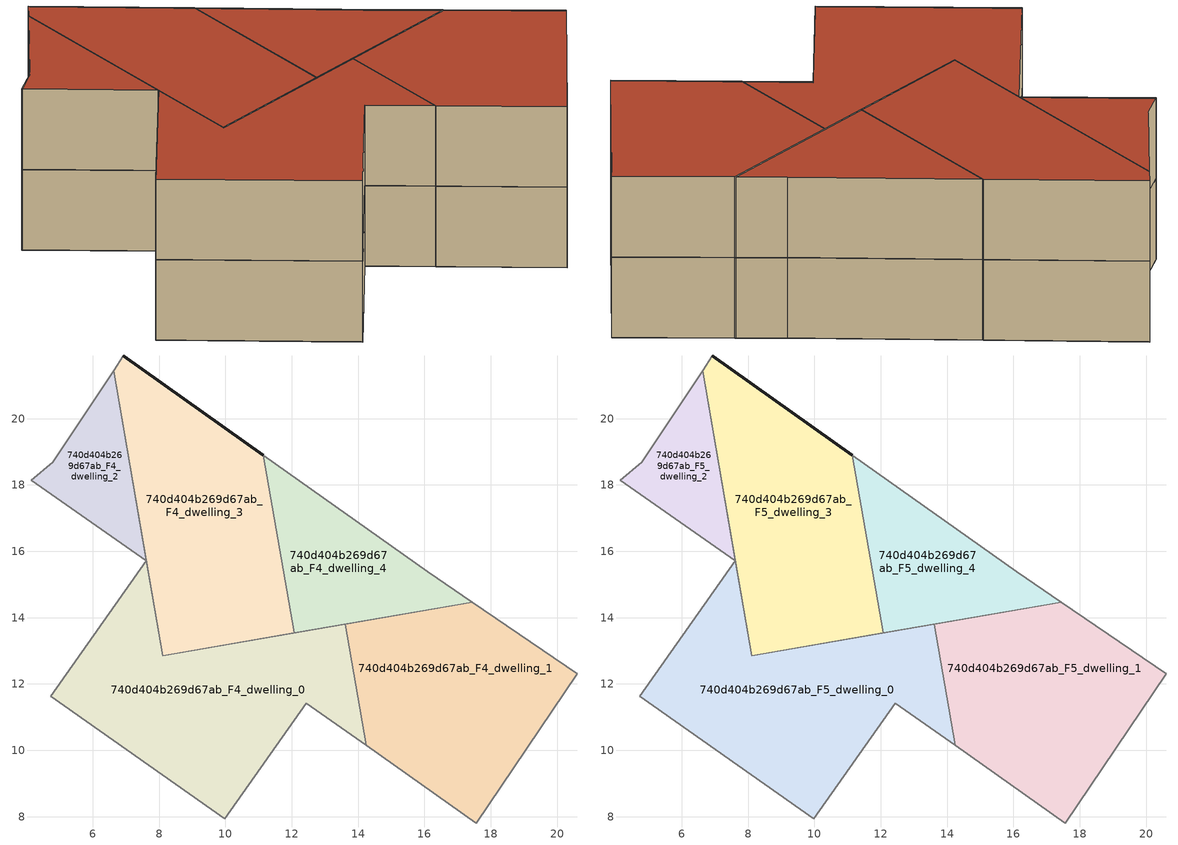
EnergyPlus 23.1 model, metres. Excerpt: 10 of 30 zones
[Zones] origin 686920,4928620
740d404b269d67ab_F4_dwelling_0
 floor to 740d404b269d67ab_F3_dwelling_0 (EU_floor_Construction): 14.24,10.15 13.61,13.81 8.11,12.86 7.62,15.71 4.74,11.63 9.99,7.94 12.44,11.42 z12
 wall adiabatic (EU_wall_Construction): 14.24,10.15 12.44,11.42 9.99,7.94 4.74,11.63 7.62,15.71 8.11,12.86 13.61,13.81 z12:15
 wall to 740d404b269d67ab_F4_dwelling_1 (EU_wall_Construction): 13.61,13.81 14.24,10.15 z12:15
740d404b269d67ab_F4_dwelling_1
 floor to 740d404b269d67ab_F3_dwelling_1 (EU_floor_Construction): 17.57,7.81 20.61,12.31 17.45,14.47 13.61,13.81 14.24,10.15 z12
 wall adiabatic (EU_wall_Construction): 13.61,13.81 17.45,14.47 20.61,12.31 17.57,7.81 14.24,10.15 z12:15
740d404b269d67ab_F4_dwelling_2
 floor to 740d404b269d67ab_F3_dwelling_2 (EU_floor_Construction): 7.62,15.71 6.63,21.44 4.8,18.69 4.15,18.15 z12
 wall adiabatic (EU_wall_Construction): 6.63,21.44 7.62,15.71 4.15,18.15 4.8,18.69 6.63,21.44 z12:15
740d404b269d67ab_F4_dwelling_3
 floor to 740d404b269d67ab_F3_dwelling_3 (EU_floor_Construction): 12.07,13.54 11.14,18.9 6.93,21.89 6.63,21.44 8.11,12.86 z12
 wall outside (EU_wall_Construction): 6.93,21.89 11.14,18.9 z12:15
 wall adiabatic (EU_wall_Construction): 12.07,13.54 8.11,12.86 6.63,21.44 6.93,21.89 z12:15
 wall to 740d404b269d67ab_F4_dwelling_4 (EU_wall_Construction): 11.14,18.9 12.07,13.54 z12:15
740d404b269d67ab_F4_dwelling_4
 floor to 740d404b269d67ab_F3_dwelling_4 (EU_floor_Construction): 17.45,14.47 16.11,15.39 11.14,18.9 12.07,13.54 z12
 wall adiabatic (EU_wall_Construction): 11.14,18.9 16.11,15.39 17.45,14.47 12.07,13.54 z12:15
740d404b269d67ab_F5_dwelling_0
 floor to 740d404b269d67ab_F4_dwelling_0 (EU_floor_Construction): 14.24,10.15 13.61,13.81 8.11,12.86 7.62,15.71 4.74,11.63 9.99,7.94 12.44,11.42 z15
 wall adiabatic (EU_wall_Construction): 14.24,10.15 12.44,11.42 9.99,7.94 4.74,11.63 7.62,15.71 8.11,12.86 13.61,13.81 z15:18
 wall to 740d404b269d67ab_F5_dwelling_1 (EU_wall_Construction): 13.61,13.81 14.24,10.15 z15:18
 roof outside (EU_roof_Construction): 13.61,13.81 14.24,10.15 12.44,11.42 9.99,7.94 4.74,11.63 7.62,15.71 8.11,12.86 z18
740d404b269d67ab_F5_dwelling_1
 floor to 740d404b269d67ab_F4_dwelling_1 (EU_floor_Construction): 17.57,7.81 20.61,12.31 17.45,14.47 13.61,13.81 14.24,10.15 z15
 wall adiabatic (EU_wall_Construction): 13.61,13.81 17.45,14.47 20.61,12.31 17.57,7.81 14.24,10.15 z15:18
 roof outside (EU_roof_Construction): 20.61,12.31 17.57,7.81 14.24,10.15 13.61,13.81 17.45,14.47 z18
740d404b269d67ab_F5_dwelling_2
 floor to 740d404b269d67ab_F4_dwelling_2 (EU_floor_Construction): 7.62,15.71 6.63,21.44 4.8,18.69 4.15,18.15 z15
 wall adiabatic (EU_wall_Construction): 6.63,21.44 7.62,15.71 4.15,18.15 4.8,18.69 6.63,21.44 z15:18
 roof outside (EU_roof_Construction): 6.63,21.44 7.62,15.71 4.15,18.15 4.8,18.69 z18
740d404b269d67ab_F5_dwelling_3
 floor to 740d404b269d67ab_F4_dwelling_3 (EU_floor_Construction): 12.07,13.54 11.14,18.9 6.93,21.89 6.63,21.44 8.11,12.86 z15
 wall outside (EU_wall_Construction): 6.93,21.89 11.14,18.9 z15:18
 wall adiabatic (EU_wall_Construction): 12.07,13.54 8.11,12.86 6.63,21.44 6.93,21.89 z15:18
 wall to 740d404b269d67ab_F5_dwelling_4 (EU_wall_Construction): 11.14,18.9 12.07,13.54 z15:18
 roof outside (EU_roof_Construction): 11.14,18.9 12.07,13.54 8.11,12.86 6.63,21.44 6.93,21.89 z18
740d404b269d67ab_F5_dwelling_4
 floor to 740d404b269d67ab_F4_dwelling_4 (EU_floor_Construction): 17.45,14.47 16.11,15.39 11.14,18.9 12.07,13.54 z15
 wall adiabatic (EU_wall_Construction): 11.14,18.9 16.11,15.39 17.45,14.47 12.07,13.54 z15:18
 roof outside (EU_roof_Construction): 16.11,15.39 17.45,14.47 12.07,13.54 11.14,18.9 z18
[Building]
EU S2 Campaign: North Axis=0; Terrain=City; Solar Distribution=FullExterior
[Site:Location]
Bologna: Latitude=44.5; Longitude=11.25; Time Zone=1; Elevation=37
[SizingPeriod:WeatherFileDays]
AnnualSizingPeriod: Begin Month=1; Begin Day of Month=1; End Month=12; End Day of Month=31; Day of Week for Start Day=Monday; Use Weather File Daylight Saving Period=No; Use Weather File Rain and Snow Indicators=No
[MATERIAL]
EU_InternalMass_Material: Roughness=MediumRough; Thickness=0.1; Conductivity=1; Density=1800; Specific Heat=900; Thermal Absorptance=0.9; Solar Absorptance=0.7; Visible Absorptance=0.7
[MATERIAL:NOMASS] Roughness=MediumRough; Thermal Absorptance=0.9; Solar Absorptance=0.7; Visible Absorptance=0.7
Name | Thermal Resistance
EU_wall_NoMass | 0.779417
EU_roof_NoMass | 0.435466
EU_floor_NoMass | 0.588222
[CONSTRUCTION]
EU_wall_Construction: EU_wall_NoMass
EU_roof_Construction: EU_roof_NoMass
EU_floor_Construction: EU_floor_NoMass
EU_InternalMass_Construction: EU_InternalMass_Material
[ZONE] Type=1; Multiplier=1; Ceiling Height=autocalculate; Floor Area=autocalculate; Part of Total Floor Area=Yes
Name | Volume
740d404b269d67ab_F4_dwelling_0; 740d404b269d67ab_F5_dwelling_0 | 98.2603
740d404b269d67ab_F4_dwelling_1; 740d404b269d67ab_F5_dwelling_1 | 85.6802
740d404b269d67ab_F4_dwelling_2; 740d404b269d67ab_F5_dwelling_2 | 25.0063
740d404b269d67ab_F4_dwelling_3; 740d404b269d67ab_F5_dwelling_3 | 89.5085
740d404b269d67ab_F4_dwelling_4; 740d404b269d67ab_F5_dwelling_4 | 44.3123
[INTERNALMASS] Construction=EU_InternalMass_Construction
Name | Zone or ZoneList | Surface Area
740d404b269d67ab_F4_dwelling_0_EU_InternalMass | 740d404b269d67ab_F4_dwelling_0 | 32.7535
740d404b269d67ab_F4_dwelling_1_EU_InternalMass | 740d404b269d67ab_F4_dwelling_1 | 28.5603
740d404b269d67ab_F4_dwelling_2_EU_InternalMass | 740d404b269d67ab_F4_dwelling_2 | 8.33559
740d404b269d67ab_F4_dwelling_3_EU_InternalMass | 740d404b269d67ab_F4_dwelling_3 | 29.8358
740d404b269d67ab_F4_dwelling_4_EU_InternalMass | 740d404b269d67ab_F4_dwelling_4 | 14.7707
740d404b269d67ab_F5_dwelling_0_EU_InternalMass | 740d404b269d67ab_F5_dwelling_0 | 32.7535
740d404b269d67ab_F5_dwelling_1_EU_InternalMass | 740d404b269d67ab_F5_dwelling_1 | 28.5603
740d404b269d67ab_F5_dwelling_2_EU_InternalMass | 740d404b269d67ab_F5_dwelling_2 | 8.33559
740d404b269d67ab_F5_dwelling_3_EU_InternalMass | 740d404b269d67ab_F5_dwelling_3 | 29.8358
740d404b269d67ab_F5_dwelling_4_EU_InternalMass | 740d404b269d67ab_F5_dwelling_4 | 14.7707
[OTHEREQUIPMENT] Fuel Type=Electricity; Design Level Calculation Method=Watts/Area; Power per Zone Floor Area=1; Fraction Latent=0; Fraction Radiant=0; Fraction Lost=0; Carbon Dioxide Generation Rate=0; EndUse Subcategory=EU_Step8_InternalGains
Name | Zone or ZoneList or Space or SpaceList | Schedule
EU_Step8_InternalGain_740d404b269d67ab_F4_dwelling_0_f000 | 740d404b269d67ab_F4_dwelling_0 | EU_Step8_GainSchedule_740d404b269d67ab_F4_dwelling_0_f000
EU_Step8_InternalGain_740d404b269d67ab_F4_dwelling_1_f000 | 740d404b269d67ab_F4_dwelling_1 | EU_Step8_GainSchedule_740d404b269d67ab_F4_dwelling_1_f000
EU_Step8_InternalGain_740d404b269d67ab_F4_dwelling_2_f000 | 740d404b269d67ab_F4_dwelling_2 | EU_Step8_GainSchedule_740d404b269d67ab_F4_dwelling_2_f000
EU_Step8_InternalGain_740d404b269d67ab_F4_dwelling_3_f000 | 740d404b269d67ab_F4_dwelling_3 | EU_Step8_GainSchedule_740d404b269d67ab_F4_dwelling_3_f000
EU_Step8_InternalGain_740d404b269d67ab_F4_dwelling_4_f000 | 740d404b269d67ab_F4_dwelling_4 | EU_Step8_GainSchedule_740d404b269d67ab_F4_dwelling_4_f000
EU_Step8_InternalGain_740d404b269d67ab_F5_dwelling_0_f000 | 740d404b269d67ab_F5_dwelling_0 | EU_Step8_GainSchedule_740d404b269d67ab_F5_dwelling_0_f000
EU_Step8_InternalGain_740d404b269d67ab_F5_dwelling_1_f000 | 740d404b269d67ab_F5_dwelling_1 | EU_Step8_GainSchedule_740d404b269d67ab_F5_dwelling_1_f000
EU_Step8_InternalGain_740d404b269d67ab_F5_dwelling_2_f000 | 740d404b269d67ab_F5_dwelling_2 | EU_Step8_GainSchedule_740d404b269d67ab_F5_dwelling_2_f000
EU_Step8_InternalGain_740d404b269d67ab_F5_dwelling_3_f000 | 740d404b269d67ab_F5_dwelling_3 | EU_Step8_GainSchedule_740d404b269d67ab_F5_dwelling_3_f000
EU_Step8_InternalGain_740d404b269d67ab_F5_dwelling_4_f000 | 740d404b269d67ab_F5_dwelling_4 | EU_Step8_GainSchedule_740d404b269d67ab_F5_dwelling_4_f000
[ZONEVENTILATION:DESIGNFLOWRATE] Schedule=EU_AlwaysOn; Design Flow Rate Calculation Method=AirChanges/Hour; Air Changes per Hour=0.712058; Ventilation Type=Natural; Fan Pressure Rise=0; Fan Total Efficiency=1; Constant Term Coefficient=1; Temperature Term Coefficient=0; Velocity Term Coefficient=0; Velocity Squared Term Coefficient=0; Minimum Indoor Temperature=-100; Maximum Indoor Temperature=100; Delta Temperature=-100; Minimum Outdoor Temperature=-100; Maximum Outdoor Temperature=100; Maximum Wind Speed=40
Name | Zone or ZoneList or Space or SpaceList
EU_ConstantAir_740d404b269d67ab_F4_dwelling_0 | 740d404b269d67ab_F4_dwelling_0
EU_ConstantAir_740d404b269d67ab_F4_dwelling_1 | 740d404b269d67ab_F4_dwelling_1
EU_ConstantAir_740d404b269d67ab_F4_dwelling_2 | 740d404b269d67ab_F4_dwelling_2
EU_ConstantAir_740d404b269d67ab_F4_dwelling_3 | 740d404b269d67ab_F4_dwelling_3
EU_ConstantAir_740d404b269d67ab_F4_dwelling_4 | 740d404b269d67ab_F4_dwelling_4
EU_ConstantAir_740d404b269d67ab_F5_dwelling_0 | 740d404b269d67ab_F5_dwelling_0
EU_ConstantAir_740d404b269d67ab_F5_dwelling_1 | 740d404b269d67ab_F5_dwelling_1
EU_ConstantAir_740d404b269d67ab_F5_dwelling_2 | 740d404b269d67ab_F5_dwelling_2
EU_ConstantAir_740d404b269d67ab_F5_dwelling_3 | 740d404b269d67ab_F5_dwelling_3
EU_ConstantAir_740d404b269d67ab_F5_dwelling_4 | 740d404b269d67ab_F5_dwelling_4
[HVACTEMPLATE:THERMOSTAT] Constant Heating Setpoint=20; Constant Cooling Setpoint=50
EU_HeatOnly_740d404b269d67ab_F1_dwelling_2; EU_HeatOnly_740d404b269d67ab_F1_dwelling_3; EU_HeatOnly_740d404b269d67ab_F1_dwelling_4; EU_HeatOnly_740d404b269d67ab_F2_dwelling_0; EU_HeatOnly_740d404b269d67ab_F2_dwelling_1; EU_HeatOnly_740d404b269d67ab_F2_dwelling_2; EU_HeatOnly_740d404b269d67ab_F2_dwelling_3; EU_HeatOnly_740d404b269d67ab_F2_dwelling_4; EU_HeatOnly_740d404b269d67ab_F3_dwelling_0; EU_HeatOnly_740d404b269d67ab_F3_dwelling_1; EU_HeatOnly_740d404b269d67ab_F3_dwelling_2; EU_HeatOnly_740d404b269d67ab_F3_dwelling_3; EU_HeatOnly_740d404b269d67ab_F3_dwelling_4; EU_HeatOnly_740d404b269d67ab_F4_dwelling_0; EU_HeatOnly_740d404b269d67ab_F4_dwelling_1; EU_HeatOnly_740d404b269d67ab_F4_dwelling_2; EU_HeatOnly_740d404b269d67ab_F4_dwelling_3; EU_HeatOnly_740d404b269d67ab_F4_dwelling_4; EU_HeatOnly_740d404b269d67ab_F5_dwelling_0; EU_HeatOnly_740d404b269d67ab_F5_dwelling_1; EU_HeatOnly_740d404b269d67ab_F5_dwelling_2; EU_HeatOnly_740d404b269d67ab_F5_dwelling_3; EU_HeatOnly_740d404b269d67ab_F5_dwelling_4
[HVACTEMPLATE:ZONE:IDEALLOADSAIRSYSTEM] System Availability Schedule=EU_AlwaysOn; Maximum Heating Supply Air Temperature=50; Minimum Cooling Supply Air Temperature=13; Maximum Heating Supply Air Humidity Ratio=0.0156; Minimum Cooling Supply Air Humidity Ratio=0.0077; Heating Limit=NoLimit; Cooling Limit=NoLimit; Heating Availability Schedule=EU_AlwaysOn; Cooling Availability Schedule=EU_CoolingOff; Dehumidification Control Type=ConstantSensibleHeatRatio; Cooling Sensible Heat Ratio=0.7; Dehumidification Setpoint=60; Humidification Control Type=None; Humidification Setpoint=30; Outdoor Air Method=None; Outdoor Air Flow Rate per Person=0.00944; Outdoor Air Flow Rate per Zone Floor Area=0; Outdoor Air Flow Rate per Zone=0; Demand Controlled Ventilation Type=None; Outdoor Air Economizer Type=NoEconomizer; Heat Recovery Type=None; Sensible Heat Recovery Effectiveness=0.7; Latent Heat Recovery Effectiveness=0.65
Name | Template Thermostat
740d404b269d67ab_F4_dwelling_0 | EU_HeatOnly_740d404b269d67ab_F4_dwelling_0
740d404b269d67ab_F4_dwelling_1 | EU_HeatOnly_740d404b269d67ab_F4_dwelling_1
740d404b269d67ab_F4_dwelling_2 | EU_HeatOnly_740d404b269d67ab_F4_dwelling_2
740d404b269d67ab_F4_dwelling_3 | EU_HeatOnly_740d404b269d67ab_F4_dwelling_3
740d404b269d67ab_F4_dwelling_4 | EU_HeatOnly_740d404b269d67ab_F4_dwelling_4
740d404b269d67ab_F5_dwelling_0 | EU_HeatOnly_740d404b269d67ab_F5_dwelling_0
740d404b269d67ab_F5_dwelling_1 | EU_HeatOnly_740d404b269d67ab_F5_dwelling_1
740d404b269d67ab_F5_dwelling_2 | EU_HeatOnly_740d404b269d67ab_F5_dwelling_2
740d404b269d67ab_F5_dwelling_3 | EU_HeatOnly_740d404b269d67ab_F5_dwelling_3
740d404b269d67ab_F5_dwelling_4 | EU_HeatOnly_740d404b269d67ab_F5_dwelling_4
[SIZING:ZONE] Zone Cooling Design Supply Air Temperature Input Method=SupplyAirTemperature; Zone Cooling Design Supply Air Temperature=13; Zone Heating Design Supply Air Temperature Input Method=SupplyAirTemperature; Zone Heating Design Supply Air Temperature=50; Zone Cooling Design Supply Air Humidity Ratio=0.008; Zone Heating Design Supply Air Humidity Ratio=0.008; Cooling Design Air Flow Method=DesignDay; Cooling Design Air Flow Rate=0; Cooling Minimum Air Flow per Zone Floor Area=0.000762; Cooling Minimum Air Flow=0; Cooling Minimum Air Flow Fraction=0.2; Heating Design Air Flow Method=DesignDay; Heating Design Air Flow Rate=0; Heating Maximum Air Flow per Zone Floor Area=0.002032; Heating Maximum Air Flow=0.141576; Heating Maximum Air Flow Fraction=0.3; Account for Dedicated Outdoor Air System=No; Dedicated Outdoor Air System Control Strategy=NeutralSupplyAir; Dedicated Outdoor Air Low Setpoint Temperature for Design=autosize; Dedicated Outdoor Air High Setpoint Temperature for Design=autosize; Zone Load Sizing Method=Sensible Load Only No Latent Load; Zone Latent Cooling Design Supply Air Humidity Ratio Input Method=HumidityRatioDifference; Zone Cooling Design Supply Air Humidity Ratio Difference=0.005; Zone Latent Heating Design Supply Air Humidity Ratio Input Method=HumidityRatioDifference; Zone Humidification Design Supply Air Humidity Ratio Difference=0.005
740d404b269d67ab_F4_dwelling_0; 740d404b269d67ab_F4_dwelling_1; 740d404b269d67ab_F4_dwelling_2; 740d404b269d67ab_F4_dwelling_3; 740d404b269d67ab_F4_dwelling_4; 740d404b269d67ab_F5_dwelling_0; 740d404b269d67ab_F5_dwelling_1; 740d404b269d67ab_F5_dwelling_2; 740d404b269d67ab_F5_dwelling_3; 740d404b269d67ab_F5_dwelling_4
[SCHEDULE:CONSTANT]
Name | Hourly Value
EU_AlwaysOn | 1
EU_CoolingOff | 0
[SCHEDULE:FILE] Column Number=1; Rows to Skip at Top=0; Number of Hours of Data=8760; Column Separator=Comma; Interpolate to Timestep=No; Minutes per Item=60; Adjust Schedule for Daylight Savings=Yes
Name | File
EU_Step8_GainSchedule_740d404b269d67ab_F4_dwelling_0_f000 | ../../schedules/740d404b269d67ab/740d404b269d67ab_F4_dwelling_0_f000_gain.csv
EU_Step8_GainSchedule_740d404b269d67ab_F4_dwelling_1_f000 | ../../schedules/740d404b269d67ab/740d404b269d67ab_F4_dwelling_1_f000_gain.csv
EU_Step8_GainSchedule_740d404b269d67ab_F4_dwelling_2_f000 | ../../schedules/740d404b269d67ab/740d404b269d67ab_F4_dwelling_2_f000_gain.csv
EU_Step8_GainSchedule_740d404b269d67ab_F4_dwelling_3_f000 | ../../schedules/740d404b269d67ab/740d404b269d67ab_F4_dwelling_3_f000_gain.csv
EU_Step8_GainSchedule_740d404b269d67ab_F4_dwelling_4_f000 | ../../schedules/740d404b269d67ab/740d404b269d67ab_F4_dwelling_4_f000_gain.csv
EU_Step8_GainSchedule_740d404b269d67ab_F5_dwelling_0_f000 | ../../schedules/740d404b269d67ab/740d404b269d67ab_F5_dwelling_0_f000_gain.csv
EU_Step8_GainSchedule_740d404b269d67ab_F5_dwelling_1_f000 | ../../schedules/740d404b269d67ab/740d404b269d67ab_F5_dwelling_1_f000_gain.csv
EU_Step8_GainSchedule_740d404b269d67ab_F5_dwelling_2_f000 | ../../schedules/740d404b269d67ab/740d404b269d67ab_F5_dwelling_2_f000_gain.csv
EU_Step8_GainSchedule_740d404b269d67ab_F5_dwelling_3_f000 | ../../schedules/740d404b269d67ab/740d404b269d67ab_F5_dwelling_3_f000_gain.csv
EU_Step8_GainSchedule_740d404b269d67ab_F5_dwelling_4_f000 | ../../schedules/740d404b269d67ab/740d404b269d67ab_F5_dwelling_4_f000_gain.csv
